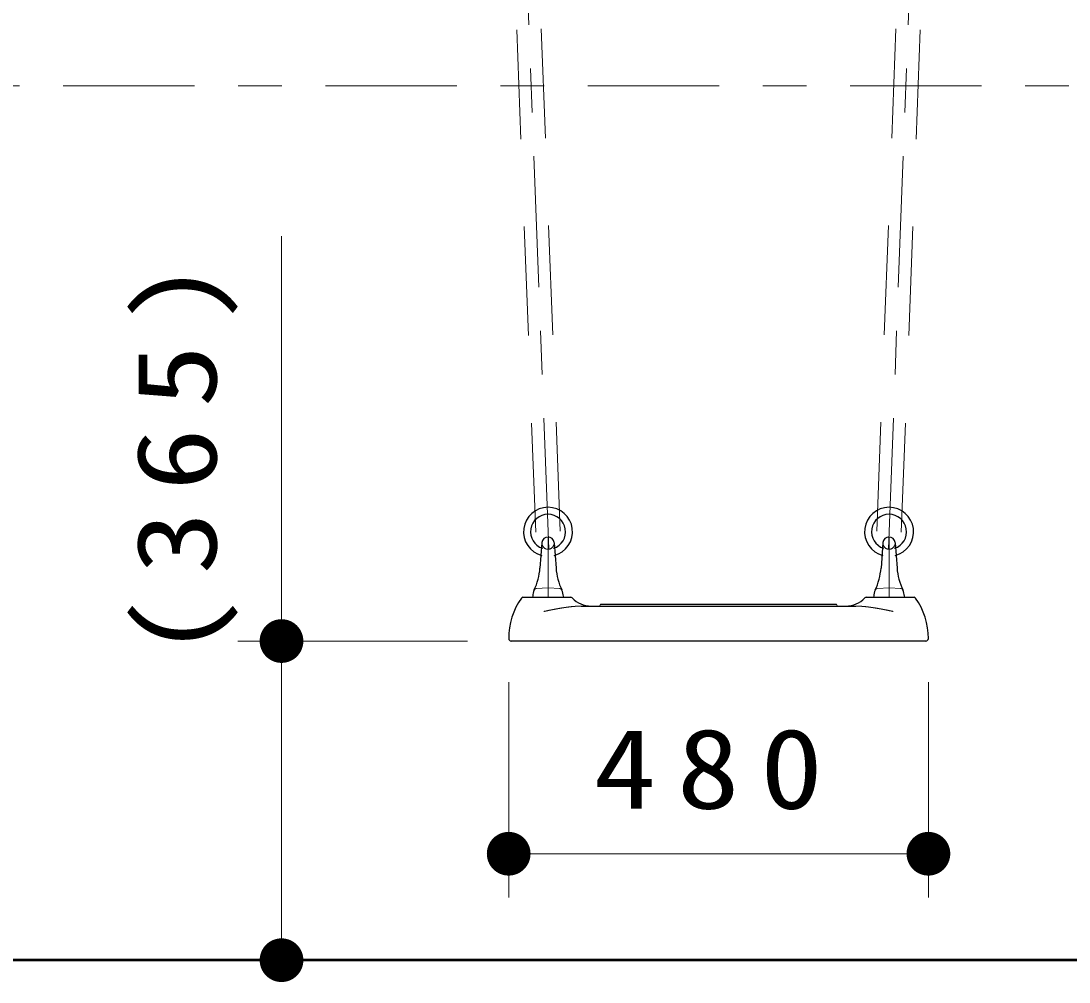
# Model space of a CAD drawing. Units: millimetres on the paper, scale 1:50. Extents: x 197 to 617, y 140 to 437.
# Drawn here: x 269.03 to 293, y 212.51 to 234.49 of the extents above; entities that cross this region are included whole.
import ezdxf

# ---------------------------------------------------------------- set-up
doc = ezdxf.new("R2010")
doc.units = ezdxf.units.MM
doc.linetypes.add('USER1', pattern=[4.5, 2.5, -2])
doc.linetypes.add('USER2', pattern=[6, 3, -1, 1, -1])
doc.layers.add('線', color=2, linetype='Continuous', lineweight=25)
doc.styles.add('ＭＳ ゴシック', font='')
doc.styles.get('ＭＳ ゴシック').set_extended_font_data('MS Gothic')

# ---------------------------------------------------------------- blocks, each defined once
blk = doc.blocks.new('filled_dot')
at = {"color": 0, "linetype": 'Continuous', "lineweight": -2, "const_width": 1.25}
blk.add_lwpolyline([(-0.625, 0, 1), (0.625, 0, 1)], format="xyb", close=True, dxfattribs=at)

msp = doc.modelspace()

# ---------------------------------------------------------------- linework, layer by layer
at = {"layer": '線', "color": 4, "linetype": 'USER1', "lineweight": 13}
for p, q in [((280.801, 222.796), (279.401, 259.795)), ((281.36, 222.817), (279.96, 259.816)), ((288.601, 222.817), (290.001, 259.816)), ((289.16, 222.796), (290.56, 259.795))]:
    msp.add_line(p, q, dxfattribs=at)
at = {"layer": '線', "color": 1, "linetype": 'USER2', "lineweight": 13}
for p, q in [((281.096, 222.408), (279.681, 259.806)), ((288.866, 222.408), (290.281, 259.806)), ((362.994, 233.007), (244.167, 233.007))]:
    msp.add_line(p, q, dxfattribs=at)
at = {"layer": '線', "color": 7, "lineweight": 13}
for p, q in [((274.985, 213.007), (274.985, 229.572)), ((280.813, 221.507), (281.081, 221.521)), ((281.348, 221.507), (281.081, 221.521)), ((288.613, 221.507), (288.881, 221.521)), ((289.148, 221.507), (288.881, 221.521)), ((281.407, 221.307), (280.755, 221.307)), ((288.555, 221.307), (289.207, 221.307)), ((279.241, 220.307), (273.985, 220.307)), ((280.181, 219.367), (280.181, 214.442)), ((289.781, 219.367), (289.781, 214.442)), ((289.781, 215.442), (280.181, 215.442))]:
    msp.add_line(p, q, dxfattribs=at)
at = {"layer": '線', "color": 7}
for p, q in [((280.941, 222.557), (280.897, 221.977)), ((281.22, 222.557), (281.264, 221.977)), ((288.741, 222.557), (288.697, 221.977)), ((289.02, 222.557), (289.064, 221.977))]:
    msp.add_line(p, q, dxfattribs=at)
at = {"layer": '線', "linetype": 'USER2', "lineweight": 13}
for p, q in [((281.081, 221.307), (281.081, 222.687)), ((288.881, 221.307), (288.881, 222.687))]:
    msp.add_line(p, q, dxfattribs=at)
at = {"layer": '線', "color": 131}
for p, q in [((280.506, 221.307), (281.603, 221.307)), ((281.316, 221.307), (281.355, 221.307)), ((288.358, 221.307), (289.455, 221.307)), ((288.606, 221.307), (288.646, 221.307)), ((281.841, 221.107), (288.12, 221.107)), ((282.281, 221.14), (282.276, 221.127)), ((282.291, 221.147), (282.391, 221.147)), ((282.391, 221.147), (287.57, 221.147)), ((287.57, 221.147), (287.671, 221.147)), ((287.685, 221.127), (287.68, 221.14)), ((289.721, 220.307), (280.241, 220.307))]:
    msp.add_line(p, q, dxfattribs=at)
at = {"layer": '線', "color": 7, "lineweight": 50}
msp.add_line((302.976, 213.007), (240.641, 213.007), dxfattribs=at)
at = {"layer": '線', "color": 7}
for centre, radius, start, end in [((281.081, 222.807), 0.56, 284.5643, 255.4357), ((281.081, 222.807), 0.4, 288.6765, 251.3235), ((288.881, 222.807), 0.56, 284.5643, 255.4357), ((288.881, 222.807), 0.4, 288.6765, 251.3235), ((281.081, 222.547), 0.14, 4.2913, 175.7087), ((288.881, 222.547), 0.14, 4.2913, 175.7087), ((279.501, 222.081), 1.4, 334.3662, 355.7087), ((282.66, 222.081), 1.4, 184.2913, 205.6338), ((287.301, 222.081), 1.4, 334.3662, 355.7087), ((290.46, 222.081), 1.4, 184.2913, 205.6338), ((281.065, 221.331), 0.335, 154.3662, 180), ((281.096, 221.331), 0.335, 0, 24.9727), ((288.865, 221.331), 0.335, 155.0273, 180), ((288.896, 221.331), 0.335, 0, 25.6338)]:
    msp.add_arc(centre, radius, start, end, dxfattribs=at)
at = {"layer": '線', "color": 7, "linetype": 'USER1', "lineweight": 13}
for centre in [(281.081, 222.547), (288.881, 222.547)]:
    msp.add_arc(centre, 0.14, 175.7087, 4.2913, dxfattribs=at)
at = {"layer": '線', "color": 7, "lineweight": 13}
for centre, radius, start, end in [((280.816, 221.447), 0.06, 90, 155.0273), ((281.345, 221.447), 0.06, 24.9727, 90), ((288.616, 221.447), 0.06, 90, 155.0273), ((289.145, 221.447), 0.06, 24.9727, 90), ((280.755, 221.331), 0.024, 180, 270), ((281.407, 221.331), 0.024, 270, 0), ((288.555, 221.331), 0.024, 180, 270), ((289.207, 221.331), 0.024, 270, 0)]:
    msp.add_arc(centre, radius, start, end, dxfattribs=at)
at = {"layer": '線', "color": 131}
for centre, radius, start, end in [((281.781, 220.367), 1.6, 144.7656, 180), ((280.506, 221.267), 0.04, 90, 144.7656), ((281.603, 221.267), 0.04, 43.4325, 90), ((282.068, 221.707), 0.6, 223.4325, 270), ((287.893, 221.707), 0.6, 270, 316.5675), ((288.358, 221.267), 0.04, 90, 136.5675), ((289.455, 221.267), 0.04, 35.2344, 90), ((288.181, 220.367), 1.6, 0, 35.2344), ((282.248, 221.137), 0.03, 270, 340), ((282.291, 221.137), 0.01, 90, 160), ((287.671, 221.137), 0.01, 20, 90), ((287.713, 221.137), 0.03, 200, 270), ((280.241, 220.367), 0.06, 180, 270), ((289.721, 220.367), 0.06, 270, 0)]:
    msp.add_arc(centre, radius, start, end, dxfattribs=at)
at = {"layer": '線', "color": 131, "lineweight": 13}
for points, knots in [([(281.633, 221.095), (281.629, 221.095), (281.626, 221.094), (281.623, 221.094), (281.619, 221.094), (281.616, 221.093), (281.613, 221.093), (281.61, 221.093), (281.606, 221.092), (281.603, 221.092), (281.6, 221.091), (281.596, 221.091), (281.593, 221.091), (281.59, 221.09), (281.586, 221.09), (281.583, 221.09), (281.58, 221.089), (281.577, 221.089), (281.573, 221.088), (281.57, 221.088), (281.567, 221.088), (281.563, 221.087), (281.56, 221.087), (281.557, 221.086), (281.554, 221.086), (281.55, 221.086), (281.547, 221.085), (281.544, 221.085), (281.54, 221.084), (281.537, 221.084), (281.534, 221.083), (281.531, 221.083), (281.527, 221.083), (281.524, 221.082), (281.521, 221.082), (281.517, 221.081), (281.514, 221.081), (281.511, 221.08), (281.508, 221.08), (281.504, 221.08), (281.501, 221.079), (281.498, 221.079), (281.495, 221.078), (281.491, 221.078), (281.488, 221.077), (281.485, 221.077), (281.481, 221.076), (281.478, 221.076), (281.475, 221.075), (281.472, 221.075), (281.468, 221.074), (281.465, 221.074), (281.462, 221.073), (281.458, 221.073), (281.455, 221.072), (281.452, 221.072), (281.449, 221.071), (281.445, 221.071), (281.442, 221.07), (281.439, 221.07), (281.436, 221.069), (281.432, 221.069), (281.429, 221.068), (281.426, 221.068), (281.422, 221.067), (281.419, 221.067), (281.416, 221.066), (281.413, 221.066), (281.409, 221.065), (281.406, 221.065), (281.403, 221.064), (281.4, 221.064), (281.396, 221.063), (281.393, 221.063), (281.39, 221.062), (281.387, 221.062), (281.383, 221.061), (281.38, 221.061), (281.377, 221.06), (281.373, 221.06), (281.37, 221.059), (281.367, 221.058), (281.364, 221.058), (281.36, 221.057), (281.357, 221.057), (281.354, 221.056), (281.351, 221.056), (281.347, 221.055), (281.344, 221.055), (281.341, 221.054), (281.338, 221.053), (281.334, 221.053), (281.331, 221.052), (281.328, 221.052), (281.324, 221.051), (281.321, 221.051), (281.318, 221.05), (281.315, 221.049), (281.311, 221.049), (281.308, 221.048), (281.305, 221.048), (281.302, 221.047), (281.298, 221.047), (281.295, 221.046), (281.292, 221.045), (281.289, 221.045), (281.285, 221.044), (281.282, 221.044), (281.279, 221.043), (281.276, 221.042), (281.272, 221.042), (281.269, 221.041), (281.266, 221.041), (281.263, 221.04), (281.259, 221.039), (281.256, 221.039), (281.253, 221.038), (281.25, 221.038), (281.246, 221.037), (281.243, 221.036), (281.24, 221.036), (281.237, 221.035), (281.233, 221.035), (281.23, 221.034), (281.227, 221.033), (281.224, 221.033), (281.22, 221.032), (281.217, 221.031), (281.214, 221.031), (281.211, 221.03), (281.207, 221.03), (281.204, 221.029), (281.201, 221.028), (281.197, 221.028), (281.194, 221.027), (281.191, 221.026), (281.188, 221.026), (281.185, 221.025), (281.181, 221.024), (281.178, 221.024), (281.175, 221.023), (281.172, 221.023), (281.168, 221.022), (281.165, 221.021), (281.162, 221.021), (281.159, 221.02), (281.155, 221.019), (281.152, 221.019), (281.149, 221.018), (281.146, 221.017), (281.142, 221.017), (281.139, 221.016), (281.136, 221.015), (281.133, 221.015), (281.129, 221.014), (281.126, 221.013), (281.123, 221.013), (281.12, 221.012), (281.116, 221.011), (281.113, 221.011), (281.11, 221.01), (281.107, 221.009), (281.103, 221.009), (281.1, 221.008), (281.097, 221.007), (281.094, 221.007), (281.09, 221.006), (281.087, 221.005), (281.084, 221.005), (281.081, 221.004), (281.077, 221.003), (281.074, 221.003), (281.071, 221.002), (281.068, 221.001), (281.064, 221.001), (281.061, 221), (281.058, 220.999), (281.055, 220.999), (281.052, 220.998), (281.048, 220.997), (281.045, 220.997), (281.042, 220.996), (281.039, 220.995), (281.035, 220.994), (281.032, 220.994), (281.029, 220.993), (281.026, 220.992), (281.022, 220.992), (281.019, 220.991), (281.016, 220.99), (281.013, 220.99), (281.009, 220.989), (281.006, 220.988), (281.003, 220.988), (281, 220.987), (280.996, 220.986), (280.993, 220.985), (280.99, 220.985), (280.987, 220.984)], [0, 0, 0, 0, 1, 1, 1, 2, 2, 2, 3, 3, 3, 4, 4, 4, 5, 5, 5, 6, 6, 6, 7, 7, 7, 8, 8, 8, 9, 9, 9, 10, 10, 10, 11, 11, 11, 12, 12, 12, 13, 13, 13, 14, 14, 14, 15, 15, 15, 16, 16, 16, 17, 17, 17, 18, 18, 18, 19, 19, 19, 20, 20, 20, 21, 21, 21, 22, 22, 22, 23, 23, 23, 24, 24, 24, 25, 25, 25, 26, 26, 26, 27, 27, 27, 28, 28, 28, 29, 29, 29, 30, 30, 30, 31, 31, 31, 32, 32, 32, 33, 33, 33, 34, 34, 34, 35, 35, 35, 36, 36, 36, 37, 37, 37, 38, 38, 38, 39, 39, 39, 40, 40, 40, 41, 41, 41, 42, 42, 42, 43, 43, 43, 44, 44, 44, 45, 45, 45, 46, 46, 46, 47, 47, 47, 48, 48, 48, 49, 49, 49, 50, 50, 50, 51, 51, 51, 52, 52, 52, 53, 53, 53, 54, 54, 54, 55, 55, 55, 56, 56, 56, 57, 57, 57, 58, 58, 58, 59, 59, 59, 60, 60, 60, 61, 61, 61, 62, 62, 62, 63, 63, 63, 64, 64, 64, 65, 65, 65, 66, 66, 66, 66]), ([(281.841, 221.107), (281.839, 221.107), (281.836, 221.107), (281.834, 221.107), (281.832, 221.107), (281.829, 221.107), (281.827, 221.107), (281.825, 221.107), (281.822, 221.107), (281.82, 221.107), (281.818, 221.107), (281.815, 221.107), (281.813, 221.107), (281.811, 221.107), (281.808, 221.107), (281.806, 221.106), (281.804, 221.106), (281.801, 221.106), (281.799, 221.106), (281.797, 221.106), (281.795, 221.106), (281.792, 221.106), (281.79, 221.106), (281.788, 221.106), (281.785, 221.106), (281.783, 221.106), (281.781, 221.106), (281.778, 221.106), (281.776, 221.106), (281.774, 221.105), (281.771, 221.105), (281.769, 221.105), (281.767, 221.105), (281.764, 221.105), (281.762, 221.105), (281.76, 221.105), (281.757, 221.105), (281.755, 221.105), (281.753, 221.104), (281.75, 221.104), (281.748, 221.104), (281.746, 221.104), (281.744, 221.104), (281.741, 221.104), (281.739, 221.104), (281.737, 221.104), (281.734, 221.103), (281.732, 221.103), (281.73, 221.103), (281.727, 221.103), (281.725, 221.103), (281.723, 221.103), (281.72, 221.103), (281.718, 221.102), (281.716, 221.102), (281.713, 221.102), (281.711, 221.102), (281.709, 221.102), (281.706, 221.102), (281.704, 221.101), (281.702, 221.101), (281.7, 221.101), (281.697, 221.101), (281.695, 221.101), (281.693, 221.1), (281.69, 221.1), (281.688, 221.1), (281.686, 221.1), (281.683, 221.1), (281.681, 221.1), (281.679, 221.099), (281.676, 221.099), (281.674, 221.099), (281.672, 221.099), (281.669, 221.098), (281.667, 221.098), (281.665, 221.098), (281.663, 221.098), (281.66, 221.098), (281.658, 221.097), (281.656, 221.097), (281.653, 221.097), (281.651, 221.097), (281.649, 221.097), (281.646, 221.096), (281.644, 221.096), (281.642, 221.096), (281.639, 221.096), (281.637, 221.095), (281.635, 221.095), (281.633, 221.095)], [0, 0, 0, 0, 1, 1, 1, 2, 2, 2, 3, 3, 3, 4, 4, 4, 5, 5, 5, 6, 6, 6, 7, 7, 7, 8, 8, 8, 9, 9, 9, 10, 10, 10, 11, 11, 11, 12, 12, 12, 13, 13, 13, 14, 14, 14, 15, 15, 15, 16, 16, 16, 17, 17, 17, 18, 18, 18, 19, 19, 19, 20, 20, 20, 21, 21, 21, 22, 22, 22, 23, 23, 23, 24, 24, 24, 25, 25, 25, 26, 26, 26, 27, 27, 27, 28, 28, 28, 29, 29, 29, 30, 30, 30, 30]), ([(288.329, 221.095), (288.326, 221.095), (288.324, 221.095), (288.322, 221.096), (288.319, 221.096), (288.317, 221.096), (288.315, 221.096), (288.313, 221.097), (288.31, 221.097), (288.308, 221.097), (288.306, 221.097), (288.303, 221.097), (288.301, 221.098), (288.299, 221.098), (288.296, 221.098), (288.294, 221.098), (288.292, 221.098), (288.289, 221.099), (288.287, 221.099), (288.285, 221.099), (288.283, 221.099), (288.28, 221.1), (288.278, 221.1), (288.276, 221.1), (288.273, 221.1), (288.271, 221.1), (288.269, 221.1), (288.266, 221.101), (288.264, 221.101), (288.262, 221.101), (288.259, 221.101), (288.257, 221.101), (288.255, 221.102), (288.252, 221.102), (288.25, 221.102), (288.248, 221.102), (288.246, 221.102), (288.243, 221.102), (288.241, 221.103), (288.239, 221.103), (288.236, 221.103), (288.234, 221.103), (288.232, 221.103), (288.229, 221.103), (288.227, 221.103), (288.225, 221.104), (288.222, 221.104), (288.22, 221.104), (288.218, 221.104), (288.215, 221.104), (288.213, 221.104), (288.211, 221.104), (288.208, 221.104), (288.206, 221.105), (288.204, 221.105), (288.202, 221.105), (288.199, 221.105), (288.197, 221.105), (288.195, 221.105), (288.192, 221.105), (288.19, 221.105), (288.188, 221.105), (288.185, 221.106), (288.183, 221.106), (288.181, 221.106), (288.178, 221.106), (288.176, 221.106), (288.174, 221.106), (288.171, 221.106), (288.169, 221.106), (288.167, 221.106), (288.164, 221.106), (288.162, 221.106), (288.16, 221.106), (288.157, 221.106), (288.155, 221.106), (288.153, 221.107), (288.151, 221.107), (288.148, 221.107), (288.146, 221.107), (288.144, 221.107), (288.141, 221.107), (288.139, 221.107), (288.137, 221.107), (288.134, 221.107), (288.132, 221.107), (288.13, 221.107), (288.127, 221.107), (288.125, 221.107), (288.123, 221.107), (288.12, 221.107)], [0, 0, 0, 0, 1, 1, 1, 2, 2, 2, 3, 3, 3, 4, 4, 4, 5, 5, 5, 6, 6, 6, 7, 7, 7, 8, 8, 8, 9, 9, 9, 10, 10, 10, 11, 11, 11, 12, 12, 12, 13, 13, 13, 14, 14, 14, 15, 15, 15, 16, 16, 16, 17, 17, 17, 18, 18, 18, 19, 19, 19, 20, 20, 20, 21, 21, 21, 22, 22, 22, 23, 23, 23, 24, 24, 24, 25, 25, 25, 26, 26, 26, 27, 27, 27, 28, 28, 28, 29, 29, 29, 30, 30, 30, 30]), ([(288.974, 220.984), (288.971, 220.985), (288.968, 220.985), (288.965, 220.986), (288.962, 220.987), (288.958, 220.988), (288.955, 220.988), (288.952, 220.989), (288.949, 220.99), (288.945, 220.99), (288.942, 220.991), (288.939, 220.992), (288.936, 220.992), (288.932, 220.993), (288.929, 220.994), (288.926, 220.995), (288.923, 220.995), (288.919, 220.996), (288.916, 220.997), (288.913, 220.997), (288.91, 220.998), (288.907, 220.999), (288.903, 220.999), (288.9, 221), (288.897, 221.001), (288.894, 221.001), (288.89, 221.002), (288.887, 221.003), (288.884, 221.003), (288.881, 221.004), (288.877, 221.005), (288.874, 221.005), (288.871, 221.006), (288.868, 221.007), (288.864, 221.007), (288.861, 221.008), (288.858, 221.009), (288.855, 221.009), (288.851, 221.01), (288.848, 221.011), (288.845, 221.011), (288.842, 221.012), (288.838, 221.013), (288.835, 221.013), (288.832, 221.014), (288.829, 221.015), (288.825, 221.015), (288.822, 221.016), (288.819, 221.017), (288.816, 221.017), (288.812, 221.018), (288.809, 221.019), (288.806, 221.019), (288.803, 221.02), (288.799, 221.021), (288.796, 221.021), (288.793, 221.022), (288.79, 221.023), (288.787, 221.023), (288.783, 221.024), (288.78, 221.024), (288.777, 221.025), (288.774, 221.026), (288.77, 221.026), (288.767, 221.027), (288.764, 221.028), (288.76, 221.028), (288.757, 221.029), (288.754, 221.03), (288.751, 221.03), (288.748, 221.031), (288.744, 221.031), (288.741, 221.032), (288.738, 221.033), (288.734, 221.033), (288.731, 221.034), (288.728, 221.035), (288.725, 221.035), (288.721, 221.036), (288.718, 221.036), (288.715, 221.037), (288.712, 221.038), (288.708, 221.038), (288.705, 221.039), (288.702, 221.039), (288.699, 221.04), (288.695, 221.041), (288.692, 221.041), (288.689, 221.042), (288.686, 221.042), (288.682, 221.043), (288.679, 221.044), (288.676, 221.044), (288.673, 221.045), (288.669, 221.045), (288.666, 221.046), (288.663, 221.047), (288.66, 221.047), (288.656, 221.048), (288.653, 221.048), (288.65, 221.049), (288.647, 221.049), (288.643, 221.05), (288.64, 221.051), (288.637, 221.051), (288.634, 221.052), (288.63, 221.052), (288.627, 221.053), (288.624, 221.053), (288.62, 221.054), (288.617, 221.055), (288.614, 221.055), (288.611, 221.056), (288.607, 221.056), (288.604, 221.057), (288.601, 221.057), (288.598, 221.058), (288.594, 221.058), (288.591, 221.059), (288.588, 221.06), (288.585, 221.06), (288.581, 221.061), (288.578, 221.061), (288.575, 221.062), (288.571, 221.062), (288.568, 221.063), (288.565, 221.063), (288.562, 221.064), (288.558, 221.064), (288.555, 221.065), (288.552, 221.065), (288.549, 221.066), (288.545, 221.066), (288.542, 221.067), (288.539, 221.067), (288.536, 221.068), (288.532, 221.068), (288.529, 221.069), (288.526, 221.069), (288.522, 221.07), (288.519, 221.07), (288.516, 221.071), (288.513, 221.071), (288.509, 221.072), (288.506, 221.072), (288.503, 221.073), (288.5, 221.073), (288.496, 221.074), (288.493, 221.074), (288.49, 221.075), (288.486, 221.075), (288.483, 221.076), (288.48, 221.076), (288.477, 221.077), (288.473, 221.077), (288.47, 221.078), (288.467, 221.078), (288.463, 221.079), (288.46, 221.079), (288.457, 221.08), (288.454, 221.08), (288.45, 221.08), (288.447, 221.081), (288.444, 221.081), (288.441, 221.082), (288.437, 221.082), (288.434, 221.083), (288.431, 221.083), (288.427, 221.083), (288.424, 221.084), (288.421, 221.084), (288.418, 221.085), (288.414, 221.085), (288.411, 221.086), (288.408, 221.086), (288.404, 221.086), (288.401, 221.087), (288.398, 221.087), (288.395, 221.088), (288.391, 221.088), (288.388, 221.088), (288.385, 221.089), (288.381, 221.089), (288.378, 221.09), (288.375, 221.09), (288.372, 221.09), (288.368, 221.091), (288.365, 221.091), (288.362, 221.091), (288.358, 221.092), (288.355, 221.092), (288.352, 221.093), (288.348, 221.093), (288.345, 221.093), (288.342, 221.094), (288.339, 221.094), (288.335, 221.094), (288.332, 221.095), (288.329, 221.095)], [0, 0, 0, 0, 1, 1, 1, 2, 2, 2, 3, 3, 3, 4, 4, 4, 5, 5, 5, 6, 6, 6, 7, 7, 7, 8, 8, 8, 9, 9, 9, 10, 10, 10, 11, 11, 11, 12, 12, 12, 13, 13, 13, 14, 14, 14, 15, 15, 15, 16, 16, 16, 17, 17, 17, 18, 18, 18, 19, 19, 19, 20, 20, 20, 21, 21, 21, 22, 22, 22, 23, 23, 23, 24, 24, 24, 25, 25, 25, 26, 26, 26, 27, 27, 27, 28, 28, 28, 29, 29, 29, 30, 30, 30, 31, 31, 31, 32, 32, 32, 33, 33, 33, 34, 34, 34, 35, 35, 35, 36, 36, 36, 37, 37, 37, 38, 38, 38, 39, 39, 39, 40, 40, 40, 41, 41, 41, 42, 42, 42, 43, 43, 43, 44, 44, 44, 45, 45, 45, 46, 46, 46, 47, 47, 47, 48, 48, 48, 49, 49, 49, 50, 50, 50, 51, 51, 51, 52, 52, 52, 53, 53, 53, 54, 54, 54, 55, 55, 55, 56, 56, 56, 57, 57, 57, 58, 58, 58, 59, 59, 59, 60, 60, 60, 61, 61, 61, 62, 62, 62, 63, 63, 63, 64, 64, 64, 65, 65, 65, 66, 66, 66, 66])]:
    msp.add_open_spline(points, degree=3, knots=knots, dxfattribs=at)

# ---------------------------------------------------------------- block references
at = {"layer": '線', "color": 7, "lineweight": 13, "xscale": 0.4, "yscale": 0.4}
for p, rotation in [((274.985, 220.307), 270), ((289.781, 215.442), 180), ((274.985, 213.007), 90)]:
    msp.add_blockref('filled_dot', p, dxfattribs=dict(at, rotation=rotation))
msp.add_blockref('filled_dot', (280.181, 215.442), dxfattribs=at)

# ---------------------------------------------------------------- texts
at = {"layer": '線', "color": 7, "insert": (273.985, 224.697), "char_height": 1.833, "attachment_point": 8, "rotation": 90, "style": 'ＭＳ ゴシック'}
msp.add_mtext('\\T1.33;\\W1.15;(365)', dxfattribs=at)
at = {"layer": '線', "color": 7, "insert": (284.981, 216.442), "char_height": 1.833, "attachment_point": 8, "style": 'ＭＳ ゴシック'}
msp.add_mtext('\\T1.33;\\W1.15;480', dxfattribs=at)

doc.saveas('drawing.dxf')
